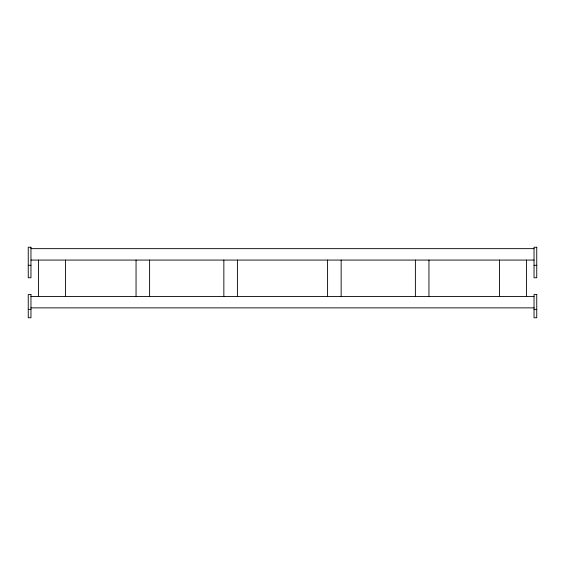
<?xml version="1.0" encoding="UTF-8"?>
<svg xmlns="http://www.w3.org/2000/svg" width="565" height="565" viewBox="0 0 565 565"><rect width="100%" height="100%" fill="white"/><g stroke="black" fill="none" stroke-linecap="round" stroke-linejoin="round"><path stroke-width="0.85" d="M30.962 248.642L534.038 248.642M30.962 260.07L534.038 260.07M28.25 265.303L30.962 265.303M534.038 265.303L536.75 265.303M30.962 296.441L534.038 296.441M30.962 307.869L534.038 307.869M28.25 309.373L30.962 309.373M534.038 309.373L536.75 309.373M526.58 260.07L526.58 296.441M499.46 260.07L499.46 296.441M428.948 260.07L428.948 296.441M415.388 260.07L415.388 296.441M341.147 260.07L341.147 296.441M327.587 260.07L327.587 296.441M237.413 260.07L237.413 296.441M223.853 260.07L223.853 296.441M149.612 260.07L149.612 296.441M136.052 260.07L136.052 296.441M65.54 260.07L65.54 296.441M38.42 260.07L38.42 296.441M30.962 247.237L28.25 247.237L28.25 277.761L30.962 277.761L30.962 247.237M536.75 247.237L534.038 247.237L534.038 277.761L536.75 277.761L536.75 247.237M30.962 294.527L28.25 294.527L28.25 317.763L30.962 317.763L30.962 294.527M536.75 294.527L534.038 294.527L534.038 317.763L536.75 317.763L536.75 294.527"/></g></svg>
